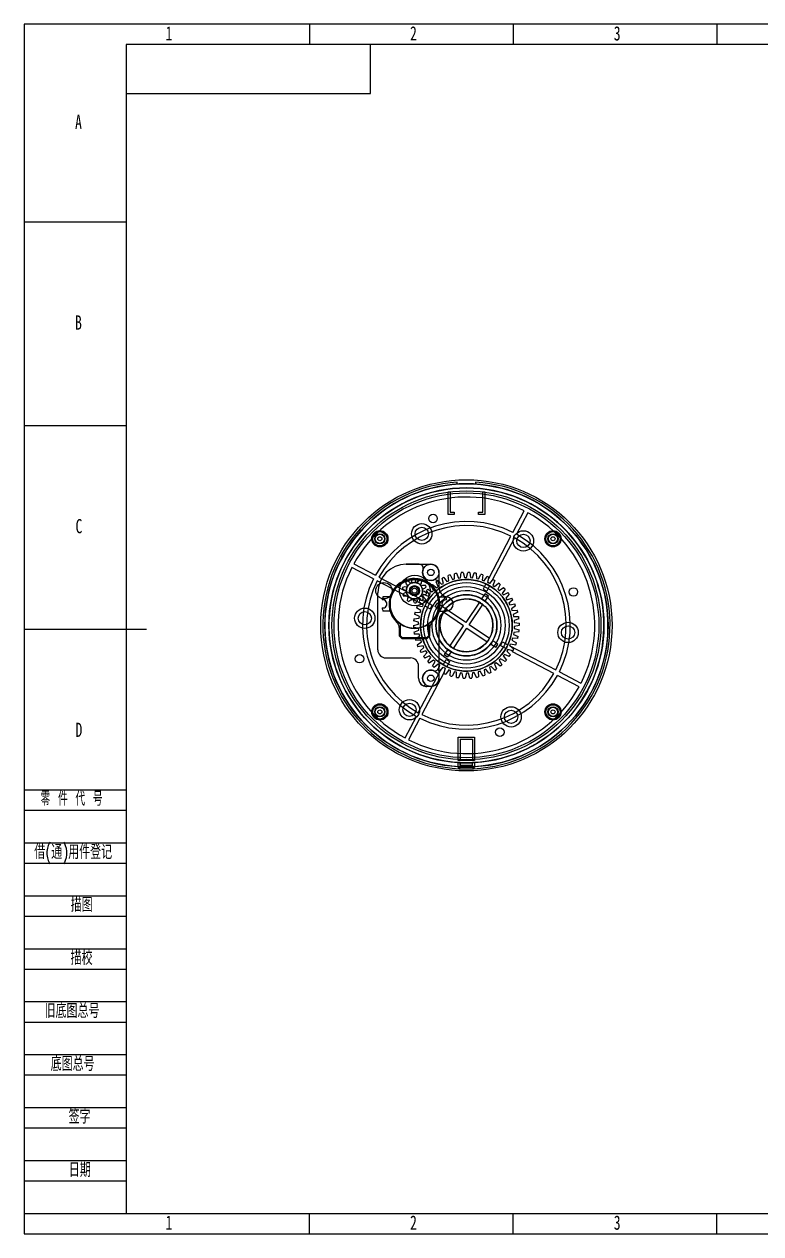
# Model space of a CAD drawing. Header units: millimetres. Extents: x 0 to 420, y 0 to 297.
# Drawn here: x 0 to 180.8, y 0 to 297 of the extents above; entities that cross this region are included whole.
import ezdxf

# ---------------------------------------------------------------- set-up
doc = ezdxf.new("R2010")
doc.units = ezdxf.units.MM
for name, color, linetype in [('10', 7, 'Continuous'), ('5', 7, 'Continuous'), ('9', 7, 'Continuous')]:
    doc.layers.add(name, color=color, linetype=linetype)
doc.styles.add('SLDTEXTSTYLE0', font='TXT', dxfattribs={"width": 0.7, "bigfont": 'bigfont'})
doc.styles.add('SLDTEXTSTYLE2', font='TXT', dxfattribs={"width": 0.614286, "bigfont": 'bigfont'})
doc.styles.add('SLDTEXTSTYLE4', font='TXT', dxfattribs={"width": 0.7})

msp = doc.modelspace()

# ---------------------------------------------------------------- linework, layer by layer
at = {"color": 7, "linetype": 'Continuous', "lineweight": 25}
for p, q in [((106.29, 184.08), (106.29, 184.58)), ((110.79, 184.58), (110.79, 184.08)), ((104.04, 176.65), (104.04, 182.15)), ((104.04, 182.15), (104.54, 182.15)), ((104.54, 182.15), (104.54, 177.15)), ((112.54, 182.15), (113.04, 182.15)), ((112.54, 177.15), (112.54, 182.15)), ((113.04, 182.15), (113.04, 176.65)), ((105.54, 176.65), (104.04, 176.65)), ((104.54, 177.15), (105.54, 177.15)), ((105.54, 177.15), (105.54, 176.65)), ((111.54, 177.15), (112.54, 177.15)), ((111.54, 176.65), (111.54, 177.15)), ((113.04, 176.65), (111.54, 176.65)), ((119.93, 172.21), (122.72, 177.53)), ((123.6, 177.06), (120.82, 171.75)), ((114.01, 160.91), (119.47, 171.32)), ((120.35, 170.86), (114.89, 160.45)), ((85.72, 160.79), (80.41, 163.58)), ((80.87, 164.47), (86.19, 161.68)), ((96.96, 164.4), (93.79, 164.4)), ((93.79, 164.4), (99.79, 164.4)), ((96.96, 164.4), (99.79, 164.4)), ((87.07, 161.22), (97.26, 155.87)), ((95.14, 160.31), (95.34, 160.86)), ((95.74, 160.9), (96.03, 160.39)), ((96.03, 160.39), (96.07, 159.88)), ((96.68, 160.23), (97.17, 160.56)), ((101.79, 162.4), (101.79, 158.83)), ((101.79, 162.4), (101.79, 159.57)), ((102.88, 159.71), (102.55, 160.94)), ((103, 161.16), (103.77, 160.15)), ((104.21, 160.34), (104.04, 161.6)), ((104.51, 161.76), (105.16, 160.66)), ((105.16, 160.66), (105.62, 160.79)), ((105.62, 160.79), (105.6, 162.06)), ((106.09, 162.17), (106.6, 161)), ((106.6, 161), (107.07, 161.07)), ((107.07, 161.07), (107.21, 162.33)), ((107.71, 162.37), (108.07, 161.15)), ((108.07, 161.15), (108.54, 161.16)), ((108.54, 161.16), (108.85, 162.39)), ((109.35, 162.37), (109.54, 161.12)), ((109.54, 161.12), (110.02, 161.07)), ((110.02, 161.07), (110.47, 162.25)), ((110.97, 162.17), (111, 160.9)), ((111, 160.9), (111.47, 160.79)), ((111.47, 160.79), (112.07, 161.91)), ((112.55, 161.76), (112.42, 160.5)), ((112.42, 160.5), (112.87, 160.33)), ((112.87, 160.33), (113.61, 161.37)), ((113.78, 159.92), (114.07, 161.16)), ((113.78, 159.92), (114.01, 160.91)), ((114.07, 161.16), (114.01, 160.91)), ((115.07, 160.64), (114.21, 159.7)), ((114.89, 160.45), (114.21, 159.7)), ((114.89, 160.45), (115.07, 160.64)), ((97.9, 154.41), (86.61, 160.33)), ((93.29, 158.03), (92.83, 158.39)), ((92.92, 158.78), (93.5, 158.9)), ((93.79, 157.91), (93.29, 158.03)), ((93.34, 157.36), (93.82, 157.56)), ((93.5, 158.9), (93.99, 158.78)), ((93.84, 159.47), (93.68, 160.03)), ((94.17, 159.08), (93.84, 159.47)), ((93.99, 160.3), (94.52, 160.05)), ((94.52, 160.05), (94.85, 159.67)), ((95.18, 159.8), (95.14, 160.31)), ((96.41, 159.8), (96.68, 160.23)), ((97.45, 159.77), (97.18, 159.33)), ((97.41, 159.07), (97.88, 159.26)), ((97.51, 160.35), (97.45, 159.77)), ((98.23, 158.44), (97.76, 158.24)), ((97.79, 157.89), (98.28, 157.77)), ((97.88, 159.26), (98.47, 159.24)), ((98.63, 158.87), (98.23, 158.44)), ((98.28, 157.77), (98.75, 157.41)), ((99.48, 156.9), (98.72, 157.92)), ((99.06, 158.29), (100.15, 157.64)), ((100.49, 157.98), (99.87, 159.08)), ((100.15, 157.64), (100.49, 157.98)), ((100.25, 159.41), (101.25, 158.63)), ((101.63, 158.92), (101.15, 160.09)), ((101.25, 158.63), (101.63, 158.92)), ((101.57, 160.37), (102.46, 159.47)), ((101.79, 159.57), (101.79, 158.83)), ((102.46, 159.47), (102.88, 159.71)), ((103.77, 160.15), (104.21, 160.34)), ((113.31, 159.58), (112.62, 158.27)), ((112.62, 158.27), (113.51, 157.8)), ((114.2, 159.12), (113.51, 157.8)), ((114.21, 159.7), (113.78, 159.92)), ((115.5, 160.38), (115.06, 159.18)), ((115.06, 159.18), (115.45, 158.91)), ((115.45, 158.91), (116.43, 159.73)), ((116.82, 159.42), (116.24, 158.29)), ((116.24, 158.29), (116.59, 157.97)), ((116.59, 157.97), (117.66, 158.66)), ((118.01, 158.3), (117.29, 157.25)), ((117.6, 156.89), (118.75, 157.44)), ((86.79, 143.4), (86.79, 157.4)), ((90.05, 156.4), (88.04, 156.4)), ((92.95, 156.93), (93.34, 157.36)), ((93.69, 156.53), (93.1, 156.55)), ((94.16, 156.73), (93.69, 156.53)), ((94.06, 155.45), (94.13, 156.03)), ((94.13, 156.03), (94.39, 156.46)), ((94.89, 155.56), (94.41, 155.23)), ((95.16, 156), (94.89, 155.56)), ((95.54, 155.41), (95.5, 155.92)), ((95.83, 154.9), (95.54, 155.41)), ((96.44, 155.48), (96.24, 154.93)), ((96.39, 155.99), (96.44, 155.48)), ((97.05, 155.74), (96.72, 156.13)), ((96.91, 155.21), (97.9, 154.41)), ((97.59, 155.5), (97.05, 155.74)), ((97.14, 155.66), (98.36, 155.3)), ((97.4, 156.71), (97.73, 156.33)), ((98.08, 156.9), (97.58, 157.02)), ((98.54, 155.78), (97.73, 156.62)), ((97.73, 156.33), (97.89, 155.76)), ((98.02, 157.03), (99.18, 156.53)), ((98.65, 157.01), (98.08, 156.9)), ((98.36, 155.3), (98.54, 155.78)), ((98.81, 155.06), (100.13, 154.37)), ((99.18, 156.53), (99.48, 156.9)), ((101.35, 154.85), (100.8, 154.02)), ((102.61, 154), (101.35, 154.85)), ((101.53, 156.4), (103.54, 156.4)), ((111.75, 155.05), (108.4, 150.09)), ((109.23, 149.53), (112.58, 154.49)), ((112.31, 155.88), (113.15, 157.14)), ((113.14, 155.32), (113.98, 156.58)), ((113.98, 156.58), (113.15, 157.14)), ((117.29, 157.25), (117.6, 156.89)), ((119.05, 157.04), (118.21, 156.09)), ((118.21, 156.09), (118.47, 155.69)), ((118.47, 155.69), (119.68, 156.1)), ((119.93, 155.67), (118.97, 154.83)), ((118.97, 154.83), (119.18, 154.4)), ((119.18, 154.4), (120.43, 154.65)), ((90.05, 152.9), (88.04, 152.9)), ((96.99, 151.61), (95.83, 152.14)), ((95.94, 152.63), (97.21, 152.58)), ((97.35, 153.04), (96.27, 153.71)), ((97.7, 153.98), (96.45, 154.18)), ((96.91, 151.14), (96.99, 151.61)), ((97.21, 152.58), (97.35, 153.04)), ((97.9, 154.41), (97.7, 153.98)), ((98.35, 154.17), (99.67, 153.48)), ((100.13, 154.37), (99.67, 153.48)), ((102.05, 153.17), (100.8, 154.02)), ((101.53, 152.9), (103.54, 152.9)), ((107.84, 149.26), (102.88, 152.61)), ((108.4, 150.09), (103.44, 153.44)), ((120.62, 154.19), (119.57, 153.48)), ((119.57, 153.48), (119.72, 153.03)), ((119.72, 153.03), (120.99, 153.12)), ((121.13, 152.64), (119.99, 152.06)), ((119.99, 152.06), (120.09, 151.6)), ((120.09, 151.6), (121.36, 151.53)), ((92.04, 148.84), (92.04, 146.79)), ((92.29, 149.78), (92.29, 146.9)), ((95.54, 149.39), (96.78, 149.67)), ((96.8, 148.67), (95.55, 148.89)), ((96.8, 150.14), (95.59, 150.52)), ((95.64, 151.02), (96.91, 151.14)), ((96.78, 149.67), (96.8, 150.14)), ((96.84, 148.19), (96.8, 148.67)), ((99.29, 149.78), (99.29, 146.9)), ((99.54, 146.79), (99.54, 148.84)), ((101.79, 150.47), (101.79, 139.23)), ((101.79, 150.47), (101.79, 136.4)), ((104.5, 144.31), (107.84, 149.26)), ((105.33, 143.75), (108.67, 148.7)), ((108.67, 148.7), (113.63, 145.36)), ((114.19, 146.19), (109.23, 149.53)), ((121.43, 151.03), (120.23, 150.61)), ((120.23, 150.61), (120.27, 150.13)), ((120.27, 150.13), (121.53, 149.91)), ((120.29, 149.13), (120.27, 148.65)), ((120.27, 148.65), (121.49, 148.27)), ((121.54, 149.4), (120.29, 149.13)), ((92.04, 146.79), (92.68, 146.15)), ((92.79, 146.4), (92.29, 146.9)), ((92.68, 146.15), (98.89, 146.15)), ((92.79, 146.4), (98.79, 146.4)), ((95.64, 147.76), (96.84, 148.19)), ((96.98, 147.2), (95.71, 147.27)), ((95.95, 146.16), (97.08, 146.73)), ((97.35, 145.77), (96.08, 145.68)), ((97.08, 146.73), (96.98, 147.2)), ((97.51, 145.32), (97.35, 145.77)), ((99.29, 146.9), (98.79, 146.4)), ((98.89, 146.15), (99.54, 146.79)), ((116.28, 144.78), (115.02, 145.63)), ((119.86, 146.22), (119.72, 145.76)), ((119.72, 145.76), (120.8, 145.09)), ((121.13, 146.17), (119.86, 146.22)), ((120.17, 147.66), (120.09, 147.19)), ((120.09, 147.19), (121.24, 146.66)), ((121.43, 147.78), (120.17, 147.66)), ((96.45, 144.61), (97.51, 145.32)), ((97.89, 144.4), (96.65, 144.14)), ((97.15, 143.13), (98.1, 143.97)), ((98.6, 143.1), (97.4, 142.7)), ((98.1, 143.97), (97.89, 144.4)), ((98.02, 141.75), (98.87, 142.7)), ((98.87, 142.7), (98.6, 143.1)), ((103.94, 143.47), (103.09, 142.22)), ((104.77, 142.91), (103.92, 141.66)), ((115.72, 143.95), (114.46, 144.8)), ((115.72, 143.95), (116.28, 144.78)), ((116.94, 144.43), (117.4, 145.31)), ((116.94, 144.43), (118.26, 143.74)), ((117.4, 145.31), (118.72, 144.62)), ((118.71, 143.5), (118.46, 143.09)), ((118.46, 143.09), (119.34, 142.17)), ((119.93, 143.14), (118.71, 143.5)), ((119.18, 144.39), (119.37, 144.82)), ((120.16, 143.58), (119.18, 144.39)), ((119.18, 144.39), (130.46, 138.47)), ((119.37, 144.82), (120.63, 144.62)), ((130, 137.58), (119.81, 142.92)), ((88.79, 141.4), (94.79, 141.4)), ((99.47, 141.91), (98.33, 141.35)), ((99.06, 140.49), (99.78, 141.54)), ((100.48, 140.83), (99.41, 140.14)), ((99.78, 141.54), (99.47, 141.91)), ((100.25, 139.38), (100.84, 140.51)), ((100.84, 140.51), (100.48, 140.83)), ((101.62, 139.89), (100.65, 139.07)), ((101.58, 138.42), (102.01, 139.61)), ((102.01, 139.61), (101.62, 139.89)), ((102.87, 139.68), (103.57, 141)), ((103.09, 142.22), (103.92, 141.66)), ((103.57, 141), (104.45, 140.53)), ((103.76, 139.21), (104.45, 140.53)), ((115.82, 140.17), (115.44, 139.88)), ((115.44, 139.88), (115.93, 138.7)), ((116.83, 139.39), (115.82, 140.17)), ((116.92, 141.15), (116.58, 140.82)), ((116.58, 140.82), (117.21, 139.71)), ((118.02, 140.5), (116.92, 141.15)), ((117.89, 142.27), (117.59, 141.9)), ((117.59, 141.9), (118.35, 140.88)), ((119.06, 141.76), (117.89, 142.27)), ((96.72, 127.94), (102.18, 138.35)), ((96.79, 136.4), (96.79, 139.4)), ((103.06, 137.88), (97.61, 127.47)), ((101.79, 139.23), (101.79, 136.4)), ((102, 138.16), (102.87, 139.1)), ((102.18, 138.35), (102, 138.16)), ((102.18, 138.35), (102.87, 139.1)), ((102.87, 139.1), (103.29, 138.87)), ((103.29, 138.87), (103.01, 137.63)), ((103.01, 137.63), (103.06, 137.88)), ((103.29, 138.87), (103.06, 137.88)), ((104.2, 138.47), (103.46, 137.43)), ((104.65, 138.3), (104.2, 138.47)), ((104.53, 137.03), (104.65, 138.3)), ((105.61, 138.01), (105, 136.89)), ((106.07, 137.9), (105.61, 138.01)), ((106.11, 136.63), (106.07, 137.9)), ((107.06, 137.73), (106.6, 136.54)), ((107.53, 137.68), (107.06, 137.73)), ((107.73, 136.42), (107.53, 137.68)), ((108.53, 137.64), (108.23, 136.4)), ((109.01, 137.65), (108.53, 137.64)), ((109.36, 136.42), (109.01, 137.65)), ((110, 137.73), (109.86, 136.47)), ((110.48, 137.8), (110, 137.73)), ((110.98, 136.63), (110.48, 137.8)), ((111.92, 138.13), (111.46, 138.01)), ((111.46, 138.01), (111.47, 136.73)), ((112.56, 137.04), (111.92, 138.13)), ((113.3, 138.65), (112.86, 138.46)), ((112.86, 138.46), (113.03, 137.2)), ((114.08, 137.64), (113.3, 138.65)), ((114.61, 139.33), (114.2, 139.09)), ((114.2, 139.09), (114.53, 137.86)), ((115.51, 138.43), (114.61, 139.33)), ((136.2, 134.33), (130.88, 137.12)), ((131.35, 138), (136.66, 135.22)), ((99.79, 134.4), (98.79, 134.4)), ((93.47, 121.74), (96.26, 127.05)), ((97.14, 126.59), (94.35, 121.27)), ((106.54, 121.96), (110.54, 121.96)), ((106.54, 116.21), (106.54, 121.96)), ((110.54, 121.96), (110.54, 116.21)), ((107.04, 121.46), (110.04, 121.46)), ((107.04, 121.46), (107.04, 116.21)), ((110.04, 121.46), (110.04, 116.21)), ((110.54, 116.21), (106.54, 116.21)), ((107.04, 116.21), (106.54, 116.21)), ((110.04, 116.21), (107.04, 116.21)), ((110.54, 116.21), (110.04, 116.21)), ((106.44, 115.71), (106.44, 114.71)), ((107.04, 115.71), (106.54, 115.71)), ((106.54, 114.46), (106.54, 115.71)), ((110.54, 114.46), (106.54, 114.46)), ((106.54, 114.46), (107.04, 114.46)), ((107.04, 114.96), (107.04, 115.71)), ((107.04, 115.68), (107.04, 114.68)), ((110.04, 114.96), (107.04, 114.96)), ((107.04, 114.96), (107.04, 114.46)), ((110.04, 114.96), (107.04, 114.96)), ((110.04, 114.46), (107.04, 114.46)), ((110.04, 114.96), (110.04, 115.71)), ((110.54, 115.71), (110.04, 115.71)), ((110.04, 114.68), (110.04, 115.68)), ((110.04, 114.96), (110.04, 114.46)), ((110.04, 114.46), (110.54, 114.46)), ((110.54, 115.71), (110.54, 114.46)), ((110.64, 114.71), (110.64, 115.71))]:
    msp.add_line(p, q, dxfattribs=at)
for centre, radius in [((108.54, 149.4), 35.75), ((108.54, 149.4), 35.75), ((108.54, 149.4), 34.75), ((108.54, 149.4), 33.75), ((108.54, 149.4), 33.75), ((108.54, 149.4), 33.75), ((108.54, 149.4), 33), ((108.54, 149.4), 33), ((108.54, 149.4), 32.5), ((108.54, 149.4), 32.5), ((100.34, 175.65), 1.05), ((100.34, 175.65), 1.05), ((87.29, 170.65), 2), ((87.29, 170.65), 2), ((87.29, 170.65), 1.75), ((87.29, 170.65), 1.75), ((97.58, 171.87), 2.5), ((97.58, 171.87), 2.5), ((97.58, 171.87), 1.63), ((97.58, 171.87), 1.63), ((122.52, 170.12), 2.5), ((122.52, 170.12), 2.5), ((129.79, 170.65), 2), ((129.79, 170.65), 2), ((129.79, 170.65), 1.75), ((129.79, 170.65), 1.75), ((87.29, 170.65), 1.25), ((87.29, 170.65), 1.25), ((87.29, 170.65), 1.25), ((87.29, 170.65), 1.12), ((87.29, 170.65), 1.12), ((87.29, 170.65), 0.5), ((87.29, 170.65), 0.5), ((122.52, 170.12), 1.63), ((122.52, 170.12), 1.63), ((129.79, 170.65), 1.25), ((129.79, 170.65), 1.25), ((129.79, 170.65), 1.25), ((129.79, 170.65), 1.13), ((129.79, 170.65), 1.13), ((129.79, 170.65), 0.5), ((129.79, 170.65), 0.5), ((99.79, 162.4), 2), ((99.79, 162.4), 2), ((95.79, 154.65), 6), ((95.89, 157.93), 3.75), ((95.89, 157.93), 3.75), ((108.54, 149.4), 11.25), ((108.54, 149.4), 11.25), ((108.54, 149.4), 11.25), ((99.79, 162.4), 0.8), ((99.79, 162.4), 0.8), ((88.29, 157.9), 2), ((88.29, 157.9), 2), ((95.79, 157.9), 2), ((95.79, 157.9), 1.25), ((95.79, 157.9), 1.25), ((95.79, 157.9), 1), ((95.79, 157.9), 1), ((95.79, 157.9), 0.625), ((95.79, 157.9), 0.625), ((108.54, 149.4), 10.5), ((108.54, 149.4), 10.5), ((108.54, 149.4), 10.5), ((108.54, 149.4), 9.5), ((108.54, 149.4), 9.5), ((134.79, 157.59), 1.05), ((134.79, 157.59), 1.05), ((108.54, 149.4), 7.5), ((108.54, 149.4), 6.5), ((83.6, 151.14), 2.5), ((83.6, 151.14), 2.5), ((83.6, 151.14), 1.62), ((83.6, 151.14), 1.62), ((133.48, 147.65), 2.5), ((133.48, 147.65), 2.5), ((133.48, 147.65), 1.63), ((133.48, 147.65), 1.63), ((82.29, 141.21), 1.05), ((82.29, 141.21), 1.05), ((99.79, 136.4), 2), ((99.79, 136.4), 2), ((99.79, 136.4), 0.8), ((99.79, 136.4), 0.8), ((94.56, 128.67), 2.5), ((94.56, 128.67), 2.5), ((87.29, 128.15), 2), ((87.29, 128.15), 2), ((87.29, 128.15), 1.75), ((87.29, 128.15), 1.75), ((87.29, 128.15), 1.25), ((87.29, 128.15), 1.25), ((87.29, 128.15), 1.25), ((87.29, 128.15), 1.12), ((87.29, 128.15), 1.12), ((87.29, 128.15), 0.5), ((87.29, 128.15), 0.5), ((94.56, 128.67), 1.62), ((94.56, 128.67), 1.62), ((119.5, 126.93), 2.5), ((119.5, 126.93), 2.5), ((119.5, 126.93), 1.62), ((119.5, 126.93), 1.62), ((129.79, 128.15), 2), ((129.79, 128.15), 2), ((129.79, 128.15), 1.75), ((129.79, 128.15), 1.75), ((129.79, 128.15), 1.25), ((129.79, 128.15), 1.25), ((129.79, 128.15), 1.25), ((129.79, 128.15), 1.13), ((129.79, 128.15), 1.13), ((129.79, 128.15), 0.5), ((129.79, 128.15), 0.5), ((116.73, 123.15), 1.05), ((116.73, 123.15), 1.05)]:
    msp.add_circle(centre, radius, dxfattribs=at)
for centre, radius, start, end in [((108.54, 149.4), 35.25, 93.6597, 86.3403), ((108.54, 149.4), 35.25, 93.6597, 86.3403), ((108.54, 149.4), 34.75, 273.4646, 266.5354), ((108.54, 149.4), 34.75, 86.2876, 93.7124), ((108.54, 149.4), 34.75, 86.2876, 93.7124), ((108.54, 149.4), 33.75, 273.5674, 266.4326), ((108.54, 149.4), 31.5, 63.2418, 151.4228), ((108.54, 149.4), 31.5, 63.2418, 151.4228), ((108.54, 149.4), 31.5, 333.2418, 61.4228), ((108.54, 149.4), 31.5, 333.2418, 61.4228), ((108.54, 149.4), 25.5, 63.4558, 151.2088), ((108.54, 149.4), 25.5, 63.4558, 151.2088), ((108.54, 149.4), 24.5, 63.5017, 151.1629), ((108.54, 149.4), 24.5, 63.5017, 151.1629), ((108.54, 149.4), 24.5, 333.5017, 61.1629), ((108.54, 149.4), 24.5, 333.5017, 61.1629), ((108.54, 149.4), 25.5, 333.4558, 61.2088), ((108.54, 149.4), 25.5, 333.4558, 61.2088), ((108.54, 149.4), 31.5, 153.2418, 241.4228), ((108.54, 149.4), 31.5, 153.2418, 241.4228), ((93.79, 157.4), 7, 90, 180), ((93.79, 157.4), 7, 90, 180), ((96.96, 163.4), 1, 340.5288, 90), ((96.96, 163.4), 1, 340.5288, 90), ((99.79, 162.4), 2, 0, 90), ((99.79, 162.4), 2, 0, 90), ((108.54, 149.4), 25.5, 153.4558, 241.2088), ((108.54, 149.4), 25.5, 153.4558, 241.2088), ((95.79, 154.65), 6.25, 313.4325, 226.5675), ((95.79, 154.65), 6.25, 313.4325, 226.5675), ((95.79, 154.65), 6, 16.9578, 163.0422), ((95.79, 157.9), 3, 90.8618, 98.628), ((95.79, 157.9), 3, 90.8618, 98.628), ((95.79, 157.9), 3, 54.8618, 62.628), ((95.79, 157.9), 3, 54.8618, 62.628), ((99.79, 162.4), 2, 160.5288, 289.4712), ((99.79, 162.4), 2, 160.5288, 289.4712), ((108.54, 149.4), 11.25, 64.8796, 149.785), ((100.79, 159.57), 1, 0, 109.4712), ((100.79, 159.57), 1, 0, 109.4712), ((108.54, 149.4), 13, 115.2283, 117.4364), ((108.54, 149.4), 13, 115.2283, 117.4364), ((108.54, 149.4), 13, 108.0283, 110.2364), ((108.54, 149.4), 13, 108.0283, 110.2364), ((108.54, 149.4), 13, 100.8283, 103.0364), ((108.54, 149.4), 13, 100.8283, 103.0364), ((108.54, 149.4), 13, 93.6283, 95.8364), ((108.54, 149.4), 13, 93.6283, 95.8364), ((108.54, 149.4), 13, 86.4283, 88.6364), ((108.54, 149.4), 13, 86.4283, 88.6364), ((108.54, 149.4), 13, 79.2283, 81.4364), ((108.54, 149.4), 13, 79.2283, 81.4364), ((108.54, 149.4), 13, 72.0283, 74.2364), ((108.54, 149.4), 13, 72.0283, 74.2364), ((108.54, 149.4), 13, 64.8283, 67.0364), ((108.54, 149.4), 13, 64.8283, 67.0364), ((108.54, 149.4), 13, 57.6283, 59.8364), ((108.54, 149.4), 13, 57.6283, 59.8364), ((108.54, 149.4), 24.5, 153.5017, 241.1629), ((108.54, 149.4), 24.5, 153.5017, 241.1629), ((95.79, 157.9), 3, 162.8618, 170.628), ((95.79, 157.9), 3, 162.8618, 170.628), ((95.79, 157.9), 3, 126.8618, 134.628), ((95.79, 157.9), 3, 126.8618, 134.628), ((95.79, 157.9), 2, 153.7957, 179.6941), ((95.79, 157.9), 2, 179.6941, 189.7957), ((95.79, 157.9), 2, 189.7957, 215.6941), ((95.79, 157.9), 2, 143.6941, 153.7957), ((95.79, 157.9), 2, 117.7957, 143.6941), ((95.79, 157.9), 2, 107.6941, 117.7957), ((95.79, 157.9), 2, 81.7957, 107.6941), ((95.79, 157.9), 2, 71.6941, 81.7957), ((95.79, 157.9), 2, 45.7957, 71.6941), ((95.79, 157.9), 2, 35.6941, 45.7957), ((95.79, 157.9), 2, 9.7957, 35.6941), ((95.79, 157.9), 2, 333.7957, 359.6941), ((95.79, 157.9), 2, 359.6941, 9.7957), ((95.79, 157.9), 3, 18.8618, 26.628), ((95.79, 157.9), 3, 18.8618, 26.628), ((108.54, 149.4), 13, 136.8283, 139.0364), ((108.54, 149.4), 13, 136.8283, 139.0364), ((108.54, 149.4), 13, 129.6283, 131.8364), ((108.54, 149.4), 13, 129.6283, 131.8364), ((108.54, 149.4), 8.5, 84.4023, 264.4023), ((108.54, 149.4), 8.5, 84.4023, 264.4023), ((108.54, 149.4), 13, 122.4283, 124.6364), ((108.54, 149.4), 13, 122.4283, 124.6364), ((104.29, 158.83), 2.5, 180, 259.8358), ((104.29, 158.83), 2.5, 180, 259.8358), ((108.54, 149.4), 8.5, 264.4023, 84.4023), ((108.54, 149.4), 8.5, 264.4023, 84.4023), ((108.54, 149.4), 11.25, 59.785, 64.8796), ((108.54, 149.4), 11.25, 334.8796, 59.785), ((108.54, 149.4), 13, 50.4283, 52.6364), ((108.54, 149.4), 13, 50.4283, 52.6364), ((108.54, 149.4), 13, 43.2283, 45.4364), ((108.54, 149.4), 13, 43.2283, 45.4364), ((108.54, 149.4), 13, 36.0283, 38.2364), ((108.54, 149.4), 13, 36.0283, 38.2364), ((93.78, 154.65), 6, 163.0422, 170.5635), ((93.78, 154.65), 6, 163.0422, 170.5635), ((88.04, 154.65), 1, 259.6484, 100.3516), ((88.04, 154.65), 1, 259.6484, 100.3516), ((95.79, 154.65), 6, 163.0422, 196.9578), ((95.79, 157.9), 3, 198.8618, 206.628), ((95.79, 157.9), 3, 198.8618, 206.628), ((95.79, 157.9), 3, 234.8618, 242.628), ((95.79, 157.9), 3, 234.8618, 242.628), ((95.79, 157.9), 2, 215.6941, 225.7957), ((95.79, 157.9), 2, 225.7957, 251.6941), ((95.79, 157.9), 2, 251.6941, 261.7957), ((95.79, 157.9), 2, 261.7957, 287.6941), ((95.79, 157.9), 3, 270.8618, 278.628), ((95.79, 157.9), 3, 270.8618, 278.628), ((95.79, 157.9), 2, 287.6941, 297.7957), ((95.79, 157.9), 2, 297.7957, 323.6941), ((108.54, 149.4), 13, 151.2283, 153.4364), ((108.54, 149.4), 13, 151.2283, 153.4364), ((108.54, 149.4), 13, 150.1281, 151.2283), ((108.54, 149.4), 13, 150.1281, 151.2283), ((95.79, 157.9), 2, 323.6941, 333.7957), ((95.79, 157.9), 3, 306.8618, 314.628), ((95.79, 157.9), 3, 306.8618, 314.628), ((108.54, 149.4), 13, 144.0283, 146.2364), ((108.54, 149.4), 13, 144.0283, 146.2364), ((108.54, 149.4), 11.25, 149.785, 154.8796), ((95.79, 157.9), 3, 342.8618, 350.628), ((95.79, 157.9), 3, 342.8618, 350.628), ((108.54, 149.4), 7.5, 84.4023, 264.4023), ((108.54, 149.4), 7.5, 84.4023, 264.4023), ((95.79, 154.65), 6, 343.0422, 16.9578), ((103.54, 154.65), 1, 79.6484, 280.3516), ((103.54, 154.65), 1, 79.6484, 280.3516), ((108.54, 149.4), 7.5, 59.8226, 142.1774), ((108.54, 149.4), 6.5, 60.4117, 141.5883), ((97.8, 154.65), 6, 9.4365, 16.9578), ((97.8, 154.65), 6, 9.4365, 16.9578), ((103.54, 154.65), 1.75, 280.1642, 79.8358), ((103.54, 154.65), 1.75, 280.1642, 79.8358), ((108.54, 149.4), 7.5, 264.4023, 84.4023), ((108.54, 149.4), 7.5, 264.4023, 84.4023), ((108.54, 149.4), 6.5, 51.5883, 60.4117), ((108.54, 149.4), 7.5, 52.1774, 59.8226), ((108.54, 149.4), 6.5, 330.4117, 51.5883), ((108.54, 149.4), 7.5, 329.8226, 52.1774), ((108.54, 149.4), 13, 28.8283, 31.0364), ((108.54, 149.4), 13, 28.8283, 31.0364), ((108.54, 149.4), 13, 21.6283, 23.8364), ((108.54, 149.4), 13, 21.6283, 23.8364), ((93.78, 154.65), 6, 189.4365, 196.9578), ((93.78, 154.65), 6, 189.4365, 196.9578), ((95.79, 154.65), 6, 196.9578, 234.3147), ((108.54, 149.4), 13, 165.6283, 167.8364), ((108.54, 149.4), 13, 165.6283, 167.8364), ((108.54, 149.4), 13, 158.4283, 160.6364), ((108.54, 149.4), 13, 158.4283, 160.6364), ((108.54, 149.4), 11.25, 154.8796, 239.785), ((95.79, 154.65), 6, 305.6853, 343.0422), ((108.54, 149.4), 7.5, 149.8226, 232.1774), ((104.29, 150.47), 2.5, 100.1642, 180), ((104.29, 150.47), 2.5, 100.1642, 180), ((108.54, 149.4), 6.5, 150.4117, 231.5883), ((108.54, 149.4), 7.5, 142.1774, 149.8226), ((108.54, 149.4), 6.5, 141.5883, 150.4117), ((97.8, 154.65), 6, 343.0422, 350.5635), ((97.8, 154.65), 6, 343.0422, 350.5635), ((108.54, 149.4), 13, 14.4283, 16.6364), ((108.54, 149.4), 13, 14.4283, 16.6364), ((108.54, 149.4), 13, 7.2283, 9.4364), ((108.54, 149.4), 13, 7.2283, 9.4364), ((90.29, 148.84), 1.75, 0, 46.5675), ((90.29, 148.84), 1.75, 0, 46.5675), ((95.79, 154.65), 6, 234.3147, 305.6853), ((108.54, 149.4), 13, 180.0283, 182.2364), ((108.54, 149.4), 13, 180.0283, 182.2364), ((108.54, 149.4), 13, 172.8283, 175.0364), ((108.54, 149.4), 13, 172.8283, 175.0364), ((101.29, 148.84), 1.75, 133.4325, 180), ((101.29, 148.84), 1.75, 133.4325, 180), ((108.54, 149.4), 13, 0.0283, 2.2364), ((108.54, 149.4), 13, 0.0283, 2.2364), ((108.54, 149.4), 13, 187.2283, 189.4364), ((108.54, 149.4), 13, 187.2283, 189.4364), ((108.54, 149.4), 13, 194.4283, 196.6364), ((108.54, 149.4), 13, 194.4283, 196.6364), ((108.54, 149.4), 6.5, 321.5883, 330.4117), ((108.54, 149.4), 7.5, 322.1774, 329.8226), ((108.54, 149.4), 13, 345.6283, 347.8364), ((108.54, 149.4), 13, 345.6283, 347.8364), ((108.54, 149.4), 13, 352.8283, 355.0364), ((108.54, 149.4), 13, 352.8283, 355.0364), ((88.79, 143.4), 2, 180, 270), ((88.79, 143.4), 2, 180, 270), ((108.54, 149.4), 13, 201.6283, 203.8364), ((108.54, 149.4), 13, 201.6283, 203.8364), ((108.54, 149.4), 13, 208.8283, 211.0364), ((108.54, 149.4), 13, 208.8283, 211.0364), ((108.54, 149.4), 11.25, 244.8796, 329.785), ((108.54, 149.4), 7.5, 232.1774, 239.8226), ((108.54, 149.4), 6.5, 231.5883, 240.4117), ((108.54, 149.4), 7.5, 239.8226, 322.1774), ((108.54, 149.4), 6.5, 240.4117, 321.5883), ((108.54, 149.4), 11.25, 329.785, 334.8796), ((108.54, 149.4), 13, 330.1281, 331.2283), ((108.54, 149.4), 13, 330.1281, 331.2283), ((108.54, 149.4), 13, 331.2283, 333.4364), ((108.54, 149.4), 13, 331.2283, 333.4364), ((108.54, 149.4), 13, 338.4283, 340.6364), ((108.54, 149.4), 13, 338.4283, 340.6364), ((94.79, 139.4), 2, 0, 90), ((94.79, 139.4), 2, 0, 90), ((108.54, 149.4), 13, 216.0283, 218.2364), ((108.54, 149.4), 13, 216.0283, 218.2364), ((108.54, 149.4), 13, 223.2283, 225.4364), ((108.54, 149.4), 13, 223.2283, 225.4364), ((108.54, 149.4), 11.25, 239.785, 244.8796), ((108.54, 149.4), 13, 309.6283, 311.8364), ((108.54, 149.4), 13, 309.6283, 311.8364), ((108.54, 149.4), 13, 316.8283, 319.0364), ((108.54, 149.4), 13, 316.8283, 319.0364), ((108.54, 149.4), 13, 324.0283, 326.2364), ((108.54, 149.4), 13, 324.0283, 326.2364), ((108.54, 149.4), 25.5, 243.4558, 331.2088), ((108.54, 149.4), 25.5, 243.4558, 331.2088), ((108.54, 149.4), 24.5, 243.5017, 331.1629), ((108.54, 149.4), 24.5, 243.5017, 331.1629), ((99.79, 136.4), 2, 70.5288, 221.8114), ((99.79, 136.4), 2, 70.5288, 221.8114), ((108.54, 149.4), 13, 230.4283, 232.6364), ((108.54, 149.4), 13, 230.4283, 232.6364), ((100.79, 139.23), 1, 250.5288, 0), ((100.79, 139.23), 1, 250.5288, 0), ((108.54, 149.4), 13, 237.6283, 239.8364), ((108.54, 149.4), 13, 237.6283, 239.8364), ((108.54, 149.4), 13, 244.8283, 247.0364), ((108.54, 149.4), 13, 244.8283, 247.0364), ((108.54, 149.4), 13, 252.0283, 254.2364), ((108.54, 149.4), 13, 252.0283, 254.2364), ((108.54, 149.4), 13, 259.2283, 261.4364), ((108.54, 149.4), 13, 259.2283, 261.4364), ((108.54, 149.4), 13, 280.8283, 283.0364), ((108.54, 149.4), 13, 280.8283, 283.0364), ((108.54, 149.4), 13, 288.0283, 290.2364), ((108.54, 149.4), 13, 288.0283, 290.2364), ((108.54, 149.4), 13, 295.2283, 297.4364), ((108.54, 149.4), 13, 295.2283, 297.4364), ((108.54, 149.4), 13, 302.4283, 304.6364), ((108.54, 149.4), 13, 302.4283, 304.6364), ((108.54, 149.4), 31.5, 243.2418, 331.4228), ((108.54, 149.4), 31.5, 243.2418, 331.4228), ((98.79, 136.4), 2, 180, 270), ((98.79, 136.4), 2, 180, 244.9639), ((98.07, 134.86), 0.304, 244.9639, 41.8114), ((98.07, 134.86), 0.304, 244.9639, 41.8114), ((98.79, 136.4), 2, 244.9639, 270), ((99.79, 136.4), 2, 270, 0), ((99.79, 136.4), 2, 270, 0), ((108.54, 149.4), 13, 266.4283, 268.6364), ((108.54, 149.4), 13, 266.4283, 268.6364), ((108.54, 149.4), 13, 273.6283, 275.8364), ((108.54, 149.4), 13, 273.6283, 275.8364), ((108.54, 149.4), 33.75, 266.4326, 267.4527), ((108.54, 149.4), 34.75, 266.5354, 267.526), ((108.54, 149.4), 33.75, 272.5473, 273.5674), ((108.54, 149.4), 34.75, 272.474, 273.4646)]:
    msp.add_arc(centre, radius, start, end, dxfattribs=at)
for points, knots in [([(107.04, 115.68), (107.04, 115.68), (107.06, 115.68), (107.25, 115.67), (107.59, 115.66), (108.04, 115.65), (108.55, 115.65), (109.06, 115.65), (109.5, 115.66), (109.84, 115.67), (110.01, 115.68), (110.03, 115.68), (110.04, 115.68)], [0, 0, 0, 0, 0.073663, 0.180898, 0.288205, 0.395587, 0.502928, 0.610177, 0.717426, 0.824768, 0.932149, 1, 1, 1, 1]), ([(107.04, 114.68), (107.04, 114.68), (107.06, 114.68), (107.25, 114.67), (107.59, 114.66), (108.04, 114.65), (108.55, 114.65), (109.06, 114.65), (109.5, 114.66), (109.84, 114.67), (110.01, 114.68), (110.03, 114.68), (110.04, 114.68)], [0, 0, 0, 0, 0.073685, 0.180925, 0.288235, 0.395615, 0.502956, 0.610211, 0.717466, 0.824807, 0.932187, 1, 1, 1, 1])]:
    msp.add_open_spline(points, degree=3, knots=knots, dxfattribs=at)
at = {"layer": '10', "color": 7}
for p, q in [((0, 109), (25, 109)), ((0, 104), (25, 104)), ((0, 96), (25, 96)), ((0, 91), (25, 91)), ((0, 83), (25, 83)), ((0, 78), (25, 78)), ((0, 70), (25, 70)), ((0, 65), (25, 65)), ((0, 57), (25, 57)), ((0, 52), (25, 52)), ((0, 44), (25, 44)), ((0, 39), (25, 39)), ((0, 31), (25, 31)), ((0, 26), (25, 26)), ((0, 18), (25, 18)), ((0, 13), (25, 13))]:
    msp.add_line(p, q, dxfattribs=at)
at = {"layer": '5'}
for p, q in [((70, 297), (70, 292)), ((120, 297), (120, 292)), ((170, 297), (170, 292)), ((0, 248.5), (25, 248.5)), ((0, 198.5), (25, 198.5)), ((70, 0), (70, 5)), ((120, 0), (120, 5)), ((170, 0), (170, 5))]:
    msp.add_line(p, q, dxfattribs=at)
at = {"layer": '5', "color": 7, "lineweight": 25}
for p, q in [((415, 292), (25, 292)), ((25, 292), (25, 5)), ((85, 280), (85, 292)), ((25, 280), (85, 280)), ((0, 5), (415, 5))]:
    msp.add_line(p, q, dxfattribs=at)
at = {"layer": '5', "lineweight": 25}
msp.add_line((0, 148.5), (30, 148.5), dxfattribs=at)
at = {"layer": '9', "color": 7}
for p, q in [((420, 297), (0, 297)), ((0, 297), (0, 0)), ((0, 0), (420, 0))]:
    msp.add_line(p, q, dxfattribs=at)

# ---------------------------------------------------------------- texts
at = {"layer": '10', "char_height": 3.5, "attachment_point": 2, "style": 'SLDTEXTSTYLE4'}
for s, insert in [('1', (35.54, 296.5)), ('2', (95.54, 296.5)), ('3', (145.54, 296.5)), ('A', (13.32, 274.75)), ('B', (13.32, 225.5)), ('C', (13.43, 175.5)), ('D', (13.43, 125.5)), ('1', (35.54, 4.5)), ('2', (95.54, 4.5)), ('3', (145.54, 4.5))]:
    msp.add_mtext(s, dxfattribs=dict(at, insert=insert))
at = {"layer": '10', "color": 7, "char_height": 3.5}
for s, insert, attachment_point, style in [('零 件 代 号', (4.02, 108.59), 1, 'SLDTEXTSTYLE2'), ('借(通)用件登记', (2.47, 95.5), 1, 'SLDTEXTSTYLE0'), ('描图', (14.11, 82.55), 2, 'SLDTEXTSTYLE0'), ('描校', (14.08, 69.52), 2, 'SLDTEXTSTYLE0'), ('旧底图总号', (5, 56.49), 1, 'SLDTEXTSTYLE0'), ('底图总号', (6.5, 43.49), 1, 'SLDTEXTSTYLE0'), ('签字', (13.59, 30.54), 2, 'SLDTEXTSTYLE0'), ('日期', (13.66, 17.44), 2, 'SLDTEXTSTYLE0')]:
    msp.add_mtext(s, dxfattribs=dict(at, insert=insert, attachment_point=attachment_point, style=style))

doc.saveas('drawing.dxf')
